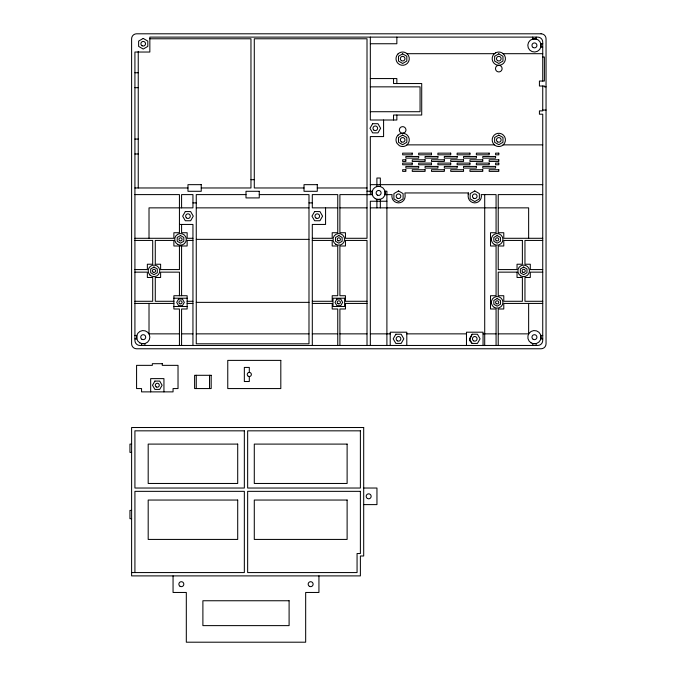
<?xml version="1.0" encoding="UTF-8"?>
<svg xmlns="http://www.w3.org/2000/svg" width="676" height="676" viewBox="0 0 676 676"><rect width="100%" height="100%" fill="white"/><g stroke="black" fill="none" stroke-linecap="round" stroke-linejoin="round"><path stroke-width="1.01" d="M386.9 345.461L386.9 191.232L385.024 191.232L385.024 194.663L392.105 194.603L391.877 196.26A6.633 6.633 0 0 0 398.51 202.893A6.633 6.633 0 0 0 405.144 196.26L404.924 192.947L468.35 192.947L468.138 196.26A6.633 6.633 0 0 0 474.763 202.893A6.633 6.633 0 0 0 481.397 196.26L481.177 194.603L496.074 194.603L496.074 232.73L490.514 232.73L490.514 245.996L496.074 245.996L496.074 295.725L490.514 295.725L490.514 308.991L496.074 308.991L496.074 345.461M469.457 340.484L472.11 334.231L477.417 334.231L480.07 338.828L477.417 343.425L472.11 343.425L470.124 341.219M472.11 334.231L469.457 338.828L472.11 343.425M149.827 38.777L250.965 38.777L250.965 187.97L201.237 187.97M542.735 43.687L540.851 43.687L540.851 47.117A6.633 6.633 0 0 1 529.756 50.092A6.633 6.633 0 0 1 532.73 38.997L532.73 37.112M370.33 43.746L396.854 43.746L396.854 37.112M542.735 47.117L540.851 47.117A6.633 6.633 0 0 0 532.73 38.997L536.161 38.997L536.161 37.112M406.969 53.691L494.486 53.691M503.121 53.691L542.735 53.691M542.735 57.012L544.391 57.012L544.391 81.044L539.423 81.044L539.423 86.021L544.391 86.021L544.391 86.849L546.047 86.849M134.921 72.754L138.242 72.754M370.33 78.56L396.854 78.56L396.854 83.537M370.33 86.849L420.058 86.849L420.058 111.717L370.33 111.717M134.921 87.677L138.242 87.677M542.735 110.061L546.047 110.061M134.921 139.07L138.242 139.07M406.969 144.867L494.486 144.867M503.121 144.867L542.735 144.867M134.921 153.984L138.242 153.984M250.965 179.681L254.286 179.681M370.33 184.658L542.735 184.658M134.921 187.97L187.97 187.97M304.014 187.97L254.286 187.97L254.286 38.777L367.009 38.777L367.009 238.29L345.461 238.29L345.461 232.73L339.901 232.73L339.901 194.603L372.214 194.663L372.214 191.232L367.009 191.232M317.281 187.97L367.009 187.97M134.921 194.603L179.436 194.603L179.436 232.73L173.884 232.73L173.884 238.29L134.921 238.29M245.996 194.603L196.26 194.603L196.26 343.805L308.991 343.805L308.991 194.603L259.254 194.603M542.735 194.603L498.22 194.603L498.22 232.73L503.781 232.73L503.781 238.29L542.735 238.29M386.9 201.237L370.33 201.237L370.33 345.461M192.947 202.893L196.26 202.893M308.991 202.893L312.304 202.893M196.26 207.862L308.991 207.862M337.755 207.862L312.304 207.862L312.304 194.603L337.755 194.603L337.755 232.73L332.195 232.73L332.195 238.29L312.304 238.29M339.901 207.862L367.009 207.862M370.33 207.862L496.074 207.862M498.22 207.862L528.64 207.862L528.64 238.29M179.436 224.44L192.947 224.44L192.947 345.461M192.947 238.29L187.142 238.29L187.142 232.73L181.582 232.73L181.582 224.44M196.26 239.363L308.991 239.363M134.921 240.436L152.7 240.436L152.7 264.231L147.36 264.231L147.36 269.572L134.921 269.572M192.947 240.436L187.142 240.436L187.142 245.996L173.884 245.996L173.884 240.436L155.277 240.436L155.277 264.231L160.618 264.231L160.618 269.572L179.436 269.572L179.436 245.996M312.304 240.436L332.195 240.436L332.195 245.996L337.755 245.996L337.755 295.725L332.195 295.725L332.195 301.285L312.304 301.285M542.735 240.436L524.956 240.436L524.956 264.231L530.297 264.231L530.297 269.572L542.735 269.572M134.921 272.149L147.36 272.149L147.36 277.49L152.7 277.49L152.7 301.285L134.921 301.285M542.735 272.149L530.297 272.149L530.297 277.49L524.956 277.49L524.956 301.285L542.735 301.285M173.884 298.217L187.142 298.217M173.884 301.285L155.277 301.285L155.277 277.49L160.618 277.49L160.618 272.149L179.436 272.149L179.436 295.725M187.142 301.285L192.947 301.285M367.009 301.285L345.461 301.285L345.461 295.725L339.901 295.725L339.901 245.996L345.461 245.996L345.461 240.436L367.009 240.436L367.009 345.461M196.26 302.358L308.991 302.358M134.921 303.431L173.884 303.431M187.142 303.431L192.947 303.431M312.304 303.431L332.195 303.431L332.195 308.991L337.755 308.991L337.755 345.461M367.009 303.431L345.461 303.431L345.461 308.991L339.901 308.991L339.901 345.461M542.735 303.431L503.781 303.431L503.781 308.991L498.22 308.991L498.22 345.461M173.884 306.498L187.142 306.498M179.436 333.86L149.016 333.86L149.016 303.431M181.582 333.86L192.947 333.86M196.26 333.86L308.991 333.86M312.304 333.86L337.755 333.86M339.901 333.86L367.009 333.86M370.33 333.86L390.221 333.86M406.8 333.86L466.474 333.86M483.053 333.86L496.074 333.86M498.22 333.86L528.64 333.86L528.64 303.431M134.921 335.457L136.805 335.457L136.805 338.887L134.921 338.887M542.735 335.457L540.851 335.457L540.851 338.887L542.735 338.887M131.609 444.098L129.953 444.098L129.953 452.388L131.609 452.388M363.696 488.03L376.954 488.03L376.954 504.609L363.696 504.609M131.609 510.405L129.953 510.405L129.953 518.695L131.609 518.695M131.609 572.572L244.34 572.572L244.34 491.342L134.921 491.342L134.921 572.572M542.735 81.044L542.735 42.089A4.977 4.977 0 0 0 537.758 37.112L149.844 37.112L149.844 52.035L134.921 52.035L134.921 340.484A4.977 4.977 0 0 0 139.898 345.461L537.758 345.461A4.977 4.977 0 0 0 542.735 340.484L542.735 114.202L539.423 114.202L539.423 110.889L542.735 110.889L542.735 86.021M536.161 345.461L536.161 343.577L532.73 343.577L532.73 345.461M484.709 194.603L484.709 345.461M483.053 345.461L483.053 332.195L466.474 332.195L466.474 345.461M468.35 192.947L468.35 194.603M406.8 345.461L406.8 332.195L390.221 332.195L390.221 345.461M396.854 115.03L396.854 120.007L370.33 120.007L370.33 37.112M393.533 78.56L393.533 83.537L421.714 83.537L421.714 115.03L393.533 115.03L393.533 120.007M383.588 120.007L383.588 136.577L370.33 136.577L370.33 194.663M380.334 207.862L380.334 199.352L376.895 199.352L376.895 207.862M325.57 207.862L325.57 224.44L312.304 224.44L312.304 345.461M318.937 575.893L318.937 592.463L305.67 592.463L305.67 642.2L186.314 642.2L186.314 592.463L173.056 592.463L173.056 575.893M249.309 372.4L249.309 367.423L244.34 367.423L244.34 381.517L249.309 381.517L249.309 376.54M209.526 375.298L209.526 388.565M196.26 375.298L196.26 388.565M181.582 207.862L181.582 194.603L192.947 194.603L192.947 207.862L149.016 207.862L149.016 238.29M181.582 245.996L181.582 295.725M181.582 345.461L181.582 308.991L187.142 308.991L187.142 295.725L173.884 295.725L173.884 308.991L179.436 308.991L179.436 345.461M163.938 391.877L163.938 378.619L150.672 378.619L150.672 391.877M144.926 345.461L144.926 343.577L141.495 343.577L141.495 345.461M138.242 51.384L138.242 187.97M185.317 211.563L182.664 216.151L185.317 220.748L190.624 220.748L193.277 216.151L190.624 211.563L185.317 211.563M178.608 299.054L176.698 302.358L178.608 305.662L182.419 305.662L184.328 302.358L182.419 299.054L178.608 299.054M154.897 381.087L152.497 385.244L154.897 389.41L159.705 389.41L162.113 385.244L159.705 381.087L154.897 381.087M314.627 211.563L311.974 216.151L314.627 220.748L319.934 220.748L322.579 216.151L319.934 211.563L314.627 211.563M372.645 123.7L369.992 128.296L372.645 132.885L377.952 132.885L380.605 128.296L377.952 123.7L372.645 123.7M336.918 299.054L335.017 302.358L336.918 305.662L340.738 305.662L342.639 302.358L340.738 299.054L336.918 299.054M395.857 334.231L393.204 338.828L395.857 343.425L401.164 343.425L403.817 338.828L401.164 334.231L395.857 334.231M397.961 53.979L396.913 55.347A6.633 6.633 0 0 0 396.913 61.981L397.961 63.358A6.633 6.633 0 0 0 407.341 63.358A6.633 6.633 0 0 0 407.341 53.979L405.972 52.922A6.633 6.633 0 0 0 399.339 52.922L397.961 53.979M397.961 135.208L396.913 136.577A6.633 6.633 0 0 0 396.913 143.211L399.339 145.636A6.633 6.633 0 0 0 405.972 145.636L407.341 144.588A6.633 6.633 0 0 0 407.341 135.208A6.633 6.633 0 0 0 397.961 135.208M495.491 52.922L494.114 53.979A6.633 6.633 0 0 0 494.114 63.358A6.633 6.633 0 0 0 503.493 63.358A6.633 6.633 0 0 0 503.493 53.979L502.116 52.922A6.633 6.633 0 0 0 495.491 52.922M503.493 144.588L502.116 145.636A6.633 6.633 0 0 1 495.491 145.636L494.114 144.588A6.633 6.633 0 0 1 494.114 135.208A6.633 6.633 0 0 1 503.493 135.208A6.633 6.633 0 0 1 503.493 144.588M143.211 38.439L138.622 41.092L138.622 46.399L143.211 49.052L147.807 46.399L147.807 41.092L143.211 38.439M402.651 53.86L398.494 56.26L398.494 61.068L402.651 63.476L406.817 61.068L406.817 56.26L402.651 53.86M180.509 235.552L177.213 237.453L177.213 241.273L180.509 243.174L183.813 241.273L183.813 237.453L180.509 235.552M498.803 53.86L494.638 56.26L494.638 61.068L498.803 63.476L502.969 61.068L502.969 56.26L498.803 53.86M153.984 267.045L150.689 268.955L150.689 272.766L153.984 274.676L157.288 272.766L157.288 268.955L153.984 267.045M402.651 135.09L398.494 137.49L398.494 142.298L402.651 144.706L406.817 142.298L406.817 137.49L402.651 135.09M398.51 190.953L393.914 193.606L393.914 198.913L398.51 201.566L403.099 198.913L403.099 193.606L398.51 190.953M498.803 135.09L494.638 137.49L494.638 142.298L498.803 144.706L502.969 142.298L502.969 137.49L498.803 135.09M338.828 235.552L335.524 237.453L335.524 241.273L338.828 243.174L342.132 241.273L342.132 237.453L338.828 235.552M474.763 190.953L470.175 193.606L470.175 198.913L474.763 201.566L479.36 198.913L479.36 193.606L474.763 190.953M497.147 235.552L493.843 237.453L493.843 241.273L497.147 243.174L500.451 241.273L500.451 237.453L497.147 235.552M523.672 267.045L520.368 268.955L520.368 272.766L523.672 274.676L526.976 272.766L526.976 268.955L523.672 267.045M497.147 298.547L493.843 300.448L493.843 304.268L497.147 306.169L500.451 304.268L500.451 300.448L497.147 298.547M378.619 186.314L376.895 186.542L376.895 178.025L380.334 178.025L380.334 186.542L378.619 186.314M541.079 33.8L136.577 33.8A4.977 4.977 0 0 0 131.609 38.777L131.609 343.805A4.977 4.977 0 0 0 136.577 348.774L541.079 348.774A4.977 4.977 0 0 0 546.047 343.805L546.047 38.777A4.977 4.977 0 0 0 541.079 33.8M499.665 65.411L497.942 65.411A3.312 3.312 0 0 0 496.091 70.515A3.312 3.312 0 0 0 501.516 70.515A3.312 3.312 0 0 0 499.665 65.411M403.513 133.155L401.798 133.155A3.312 3.312 0 0 1 399.938 128.051A3.312 3.312 0 0 1 405.372 128.051A3.312 3.312 0 0 1 403.513 133.155M412.267 153.156L402.651 153.156L402.651 154.821L412.267 154.821L412.267 153.156M431.499 153.156L418.681 153.156L418.681 154.821L431.499 154.821L431.499 153.156M450.731 153.156L437.904 153.156L437.904 154.821L450.731 154.821L450.731 153.156M469.955 153.156L457.137 153.156L457.137 154.821L469.955 154.821L469.955 153.156M489.187 153.156L476.369 153.156L476.369 154.821L489.187 154.821L489.187 153.156M498.803 153.156L495.601 153.156L495.601 154.821L498.803 154.821L498.803 153.156M418.681 156.477L405.862 156.477L405.862 158.133L418.681 158.133L418.681 156.477M437.904 156.477L425.086 156.477L425.086 158.133L437.904 158.133L437.904 156.477M457.137 156.477L444.318 156.477L444.318 158.133L457.137 158.133L457.137 156.477M476.369 156.477L463.55 156.477L463.55 158.133L476.369 158.133L476.369 156.477M495.601 156.477L482.782 156.477L482.782 158.133L495.601 158.133L495.601 156.477M405.862 159.79L402.651 159.79L402.651 161.446L405.862 161.446L405.862 159.79M425.086 159.79L412.267 159.79L412.267 161.446L425.086 161.446L425.086 159.79M444.318 159.79L431.499 159.79L431.499 161.446L444.318 161.446L444.318 159.79M463.55 159.79L450.731 159.79L450.731 161.446L463.55 161.446L463.55 159.79M482.782 159.79L469.955 159.79L469.955 161.446L482.782 161.446L482.782 159.79M498.803 159.79L489.187 159.79L489.187 161.446L498.803 161.446L498.803 159.79M412.267 163.102L402.651 163.102L402.651 164.767L412.267 164.767L412.267 163.102M431.499 163.102L418.681 163.102L418.681 164.767L431.499 164.767L431.499 163.102M450.731 163.102L437.904 163.102L437.904 164.767L450.731 164.767L450.731 163.102M469.955 163.102L457.137 163.102L457.137 164.767L469.955 164.767L469.955 163.102M489.187 163.102L476.369 163.102L476.369 164.767L489.187 164.767L489.187 163.102M498.803 163.102L495.601 163.102L495.601 164.767L498.803 164.767L498.803 163.102M418.681 166.423L405.862 166.423L405.862 168.079L418.681 168.079L418.681 166.423M437.904 166.423L425.086 166.423L425.086 168.079L437.904 168.079L437.904 166.423M457.137 166.423L444.318 166.423L444.318 168.079L457.137 168.079L457.137 166.423M476.369 166.423L463.55 166.423L463.55 168.079L476.369 168.079L476.369 166.423M495.601 166.423L482.782 166.423L482.782 168.079L495.601 168.079L495.601 166.423M405.862 169.735L402.651 169.735L402.651 171.391L405.862 171.391L405.862 169.735M425.086 169.735L412.267 169.735L412.267 171.391L425.086 171.391L425.086 169.735M444.318 169.735L431.499 169.735L431.499 171.391L444.318 171.391L444.318 169.735M463.55 169.735L450.731 169.735L450.731 171.391L463.55 171.391L463.55 169.735M482.782 169.735L469.955 169.735L469.955 171.391L482.782 171.391L482.782 169.735M498.803 169.735L489.187 169.735L489.187 171.391L498.803 171.391L498.803 169.735M201.237 184.658L187.97 184.658L187.97 191.291L201.237 191.291L201.237 184.658M317.281 184.658L304.014 184.658L304.014 191.291L317.281 191.291L317.281 184.658M259.254 191.291L245.996 191.291L245.996 197.916L259.254 197.916L259.254 191.291M522.379 240.436L503.781 240.436L503.781 245.996L498.22 245.996L498.22 269.572L517.039 269.572L517.039 264.231L522.379 264.231L522.379 240.436M517.039 272.149L498.22 272.149L498.22 295.725L503.781 295.725L503.781 301.285L522.379 301.285L522.379 277.49L517.039 277.49L517.039 272.149M344.633 298.217L333.023 298.217L333.023 306.498L344.633 306.498L344.633 298.217M280.81 360.384L227.761 360.384L227.761 388.565L280.81 388.565L280.81 360.384M162.274 363.696L152.328 363.696L152.328 365.353L136.577 365.353L136.577 388.565L141.554 388.565L141.554 391.877L173.056 391.877L173.056 388.565L178.025 388.565L178.025 365.353L162.274 365.353L162.274 363.696M211.182 375.298L194.603 375.298L194.603 388.565L211.182 388.565L211.182 375.298M363.696 427.519L131.609 427.519L131.609 575.893L360.384 575.893L360.384 555.993L363.696 555.993L363.696 427.519M244.34 430.832L134.921 430.832L134.921 488.03L244.34 488.03L244.34 430.832M360.384 430.832L247.653 430.832L247.653 488.03L360.384 488.03L360.384 430.832M237.707 444.098L148.188 444.098L148.188 483.467L237.707 483.467L237.707 444.098M347.118 444.098L254.286 444.098L254.286 483.467L347.118 483.467L347.118 444.098M360.384 491.342L247.653 491.342L247.653 572.572L357.063 572.572L357.063 553.526L360.384 553.526L360.384 491.342M237.707 500.046L148.188 500.046L148.188 539.423L237.707 539.423L237.707 500.046M347.118 500.046L254.286 500.046L254.286 539.423L347.118 539.423L347.118 500.046M289.1 600.753L202.893 600.753L202.893 625.621L289.1 625.621L289.1 600.753M401.493 141.909A2.324 2.324 0 0 0 404.975 139.898A2.324 2.324 0 0 0 401.493 137.887A2.324 2.324 0 0 0 401.493 141.909M497.646 141.909A2.324 2.324 0 0 0 501.127 139.898A2.324 2.324 0 0 0 497.646 137.887A2.324 2.324 0 0 0 497.646 141.909M497.646 60.679A2.324 2.324 0 0 0 501.127 58.668A2.324 2.324 0 0 0 497.646 56.657A2.324 2.324 0 0 0 497.646 60.679M401.493 60.679A2.324 2.324 0 0 0 404.975 58.668A2.324 2.324 0 0 0 401.493 56.657A2.324 2.324 0 0 0 401.493 60.679M397.344 198.271A2.324 2.324 0 0 0 400.826 196.26A2.324 2.324 0 0 0 397.344 194.249A2.324 2.324 0 0 0 397.344 198.271M473.606 198.271A2.324 2.324 0 0 0 477.087 196.26A2.324 2.324 0 0 0 473.606 194.249A2.324 2.324 0 0 0 473.606 198.271M473.606 340.839A2.324 2.324 0 0 0 477.087 338.828A2.324 2.324 0 0 0 473.606 336.817A2.324 2.324 0 0 0 473.606 340.839M397.344 340.839A2.324 2.324 0 0 0 400.826 338.828A2.324 2.324 0 0 0 397.344 336.817A2.324 2.324 0 0 0 397.344 340.839M531.133 342.918A6.633 6.633 0 0 0 541.079 337.172A6.633 6.633 0 0 0 531.133 331.426A6.633 6.633 0 0 0 531.133 342.918M139.898 342.918A6.633 6.633 0 0 0 149.844 337.172A6.633 6.633 0 0 0 139.898 331.426A6.633 6.633 0 0 0 139.898 342.918M142.053 45.757A2.324 2.324 0 0 0 145.534 43.746A2.324 2.324 0 0 0 142.053 41.735A2.324 2.324 0 0 0 142.053 45.757M533.203 47.557A2.484 2.484 0 0 0 536.93 45.402A2.484 2.484 0 0 0 533.203 43.247A2.484 2.484 0 0 0 533.203 47.557M533.203 339.327A2.484 2.484 0 0 0 536.93 337.172A2.484 2.484 0 0 0 533.203 335.017A2.484 2.484 0 0 0 533.203 339.327M141.968 339.327A2.484 2.484 0 0 0 145.703 337.172A2.484 2.484 0 0 0 141.968 335.017A2.484 2.484 0 0 0 141.968 339.327M375.298 198.685A6.633 6.633 0 0 0 385.244 192.947A6.633 6.633 0 0 0 375.298 187.201A6.633 6.633 0 0 0 375.298 198.685M377.369 195.102A2.484 2.484 0 0 0 381.103 192.947A2.484 2.484 0 0 0 377.369 190.793A2.484 2.484 0 0 0 377.369 195.102M156.308 386.968A1.986 1.986 0 0 0 159.291 385.244A1.986 1.986 0 0 0 156.308 383.52A1.986 1.986 0 0 0 156.308 386.968M248.269 376.262A2.07 2.07 0 0 0 251.379 374.47A2.07 2.07 0 0 0 248.269 372.679A2.07 2.07 0 0 0 248.269 376.262M149.886 274.963A5.805 5.805 0 0 0 159.595 272.36A5.805 5.805 0 0 0 152.489 265.254A5.805 5.805 0 0 0 149.886 274.963M335.93 244.391A5.805 5.805 0 0 0 344.633 239.363A5.805 5.805 0 0 0 335.93 234.335A5.805 5.805 0 0 0 335.93 244.391M494.24 244.391A5.805 5.805 0 0 0 502.944 239.363A5.805 5.805 0 0 0 494.24 234.335A5.805 5.805 0 0 0 494.24 244.391M494.24 307.386A5.805 5.805 0 0 0 502.944 302.358A5.805 5.805 0 0 0 494.24 297.33A5.805 5.805 0 0 0 494.24 307.386M520.765 275.884A5.805 5.805 0 0 0 529.469 270.856A5.805 5.805 0 0 0 520.765 265.837A5.805 5.805 0 0 0 520.765 275.884M177.611 244.391A5.805 5.805 0 0 0 186.314 239.363A5.805 5.805 0 0 0 177.611 234.335A5.805 5.805 0 0 0 177.611 244.391M496.361 303.718A1.572 1.572 0 0 0 498.719 302.358A1.572 1.572 0 0 0 496.361 300.997A1.572 1.572 0 0 0 496.361 303.718M522.886 272.225A1.572 1.572 0 0 0 525.244 270.856A1.572 1.572 0 0 0 522.886 269.496A1.572 1.572 0 0 0 522.886 272.225M496.361 240.724A1.572 1.572 0 0 0 498.719 239.363A1.572 1.572 0 0 0 496.361 238.003A1.572 1.572 0 0 0 496.361 240.724M338.042 303.718A1.572 1.572 0 0 0 340.4 302.358A1.572 1.572 0 0 0 338.042 300.997A1.572 1.572 0 0 0 338.042 303.718M338.042 240.724A1.572 1.572 0 0 0 340.4 239.363A1.572 1.572 0 0 0 338.042 238.003A1.572 1.572 0 0 0 338.042 240.724M179.723 240.724A1.572 1.572 0 0 0 182.089 239.363A1.572 1.572 0 0 0 179.723 238.003A1.572 1.572 0 0 0 179.723 240.724M153.198 272.225A1.572 1.572 0 0 0 155.564 270.856A1.572 1.572 0 0 0 153.198 269.496A1.572 1.572 0 0 0 153.198 272.225M179.723 303.718A1.572 1.572 0 0 0 182.089 302.358A1.572 1.572 0 0 0 179.723 300.997A1.572 1.572 0 0 0 179.723 303.718M367.423 498.474A2.484 2.484 0 0 0 371.158 496.319A2.484 2.484 0 0 0 367.423 494.164A2.484 2.484 0 0 0 367.423 498.474M309.405 586.329A2.484 2.484 0 0 0 313.132 584.182A2.484 2.484 0 0 0 309.405 582.028A2.484 2.484 0 0 0 309.405 586.329M180.095 586.329A2.484 2.484 0 0 0 183.83 584.182A2.484 2.484 0 0 0 180.095 582.028A2.484 2.484 0 0 0 180.095 586.329M186.331 217.799A2.324 2.324 0 0 0 190.218 216.751A2.324 2.324 0 0 0 187.37 213.912A2.324 2.324 0 0 0 186.331 217.799M316.115 218.162A2.324 2.324 0 0 0 319.596 216.151A2.324 2.324 0 0 0 316.115 214.148A2.324 2.324 0 0 0 316.115 218.162M373.659 129.936A2.324 2.324 0 0 0 377.538 128.896A2.324 2.324 0 0 0 374.698 126.049A2.324 2.324 0 0 0 373.659 129.936"/></g></svg>
